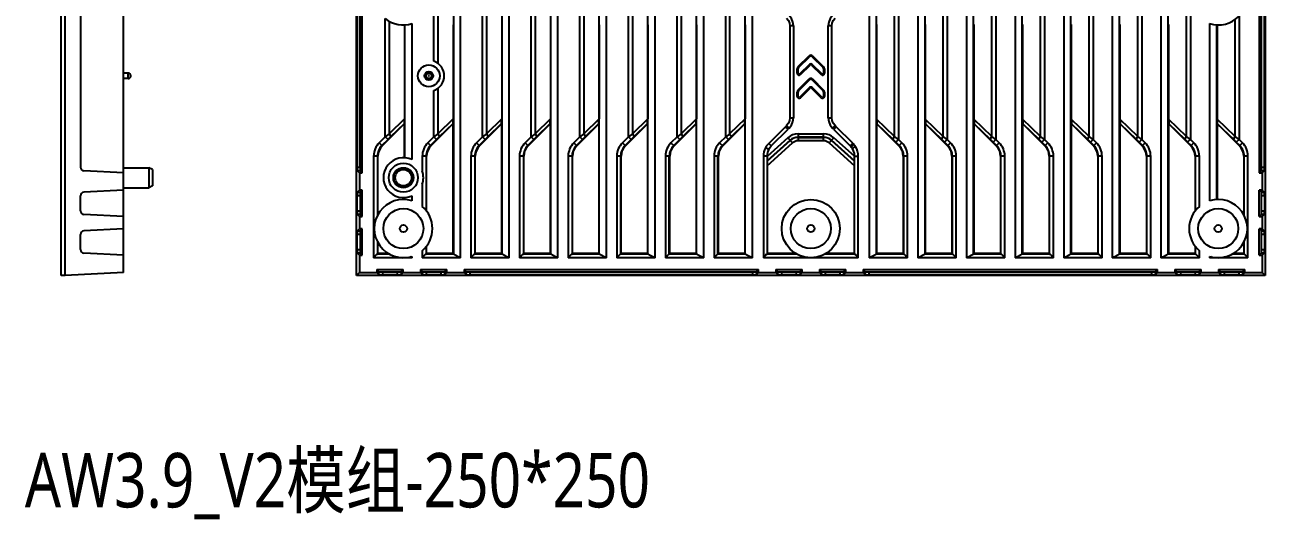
# Model space of a CAD drawing. Header units: millimetres. Extents: x -3132 to 28633, y 682 to 5849.
# Drawn here: x 4174.2 to 4515.2, y 1266.7 to 1402.6 of the extents above; entities that cross this region are included whole.
import ezdxf

# ---------------------------------------------------------------- set-up
doc = ezdxf.new("R2010")
doc.units = ezdxf.units.MM
doc.styles.add('宋体', font='', dxfattribs={"width": 0.8})
doc.styles.get('宋体').set_extended_font_data('Microsoft YaHei Light')

msp = doc.modelspace()

# ---------------------------------------------------------------- linework, layer by layer
at = {"linetype": 'Continuous'}
for p, q in [((4184.253, 1333.698), (4184.253, 1583.498)), ((4185.353, 1333.698), (4185.353, 1583.498)), ((4201.353, 1334.537), (4201.353, 1582.659)), ((4265.407, 1333.698), (4265.407, 1583.498)), ((4515.207, 1583.498), (4515.207, 1333.698)), ((4294.057, 1338.512), (4294.057, 1578.684)), ((4307.427, 1338.512), (4307.427, 1578.684)), ((4320.797, 1338.512), (4320.797, 1578.684)), ((4334.167, 1338.512), (4334.167, 1578.684)), ((4347.537, 1338.512), (4347.537, 1578.684)), ((4360.907, 1338.512), (4360.907, 1578.684)), ((4374.277, 1338.512), (4374.277, 1578.684)), ((4406.338, 1578.684), (4406.338, 1338.512)), ((4419.708, 1578.684), (4419.708, 1338.512)), ((4433.078, 1578.684), (4433.078, 1338.512)), ((4446.448, 1578.684), (4446.448, 1338.512)), ((4459.818, 1578.684), (4459.818, 1338.512)), ((4473.188, 1578.684), (4473.188, 1338.512)), ((4486.558, 1578.684), (4486.558, 1338.512)), ((4292.064, 1577.778), (4292.064, 1339.578)), ((4305.43, 1339.577), (4305.43, 1577.779)), ((4318.8, 1339.577), (4318.8, 1577.779)), ((4332.17, 1339.577), (4332.17, 1577.779)), ((4345.54, 1339.577), (4345.54, 1577.779)), ((4358.91, 1339.577), (4358.91, 1577.779)), ((4372.28, 1339.577), (4372.28, 1577.779)), ((4408.331, 1339.578), (4408.331, 1577.778)), ((4421.701, 1339.578), (4421.701, 1577.778)), ((4435.071, 1339.578), (4435.071, 1577.778)), ((4448.441, 1339.578), (4448.441, 1577.778)), ((4461.811, 1339.578), (4461.811, 1577.778)), ((4475.181, 1339.578), (4475.181, 1577.778)), ((4488.551, 1339.578), (4488.551, 1577.778)), ((4267.026, 1361.901), (4267.026, 1422.705)), ((4513.589, 1422.705), (4513.589, 1361.901)), ((4189.553, 1421.138), (4189.553, 1363.469)), ((4265.628, 1421.138), (4265.628, 1363.469)), ((4266.407, 1363.469), (4266.407, 1421.138)), ((4514.207, 1363.469), (4514.207, 1421.138)), ((4514.987, 1363.469), (4514.987, 1421.138)), ((4414.422, 1408.276), (4414.422, 1371.133)), ((4427.792, 1408.276), (4427.792, 1371.133)), ((4441.162, 1408.276), (4441.162, 1371.133)), ((4454.532, 1408.276), (4454.532, 1371.133)), ((4467.902, 1408.276), (4467.902, 1371.133)), ((4481.272, 1408.276), (4481.272, 1371.133)), ((4494.645, 1408.299), (4494.645, 1371.129)), ((4286.711, 1392.61), (4286.711, 1407.539)), ((4287.78, 1406.766), (4287.78, 1392.055)), ((4300.081, 1371.87), (4300.081, 1407.539)), ((4301.15, 1406.766), (4301.15, 1372.643)), ((4313.451, 1371.87), (4313.451, 1407.539)), ((4314.52, 1406.766), (4314.52, 1372.643)), ((4326.821, 1371.87), (4326.821, 1407.539)), ((4327.89, 1406.766), (4327.89, 1372.643)), ((4340.191, 1371.87), (4340.191, 1407.539)), ((4341.26, 1406.766), (4341.26, 1372.643)), ((4353.561, 1371.87), (4353.561, 1407.539)), ((4354.63, 1406.766), (4354.63, 1372.643)), ((4366.931, 1371.87), (4366.931, 1407.539)), ((4368, 1406.766), (4368, 1372.643)), ((4413.353, 1371.906), (4413.353, 1407.503)), ((4426.723, 1371.906), (4426.723, 1407.503)), ((4440.093, 1371.906), (4440.093, 1407.503)), ((4453.463, 1371.906), (4453.463, 1407.503)), ((4466.833, 1371.906), (4466.833, 1407.503)), ((4480.203, 1371.906), (4480.203, 1407.503)), ((4493.573, 1371.906), (4493.573, 1407.503)), ((4508.012, 1404.989), (4508.012, 1371.133)), ((4273.341, 1371.87), (4273.341, 1404.326)), ((4274.41, 1403.612), (4274.41, 1372.643)), ((4278.651, 1402.605), (4278.651, 1376.739)), ((4278.694, 1366.084), (4278.694, 1402.607)), ((4280.687, 1365.557), (4280.687, 1402.96)), ((4292.021, 1402.67), (4292.021, 1376.739)), ((4305.391, 1402.67), (4305.391, 1376.739)), ((4318.761, 1402.67), (4318.761, 1376.739)), ((4332.131, 1402.67), (4332.131, 1376.739)), ((4345.501, 1402.67), (4345.501, 1376.739)), ((4358.871, 1402.67), (4358.871, 1376.739)), ((4372.241, 1402.67), (4372.241, 1376.739)), ((4384.531, 1402.357), (4384.531, 1377.052)), ((4385.531, 1402.356), (4384.531, 1402.356)), ((4385.531, 1402.356), (4385.531, 1377.052)), ((4396.082, 1402.357), (4395.082, 1402.357)), ((4395.082, 1377.053), (4395.082, 1402.357)), ((4396.082, 1377.052), (4396.082, 1402.357)), ((4408.392, 1402.712), (4408.392, 1376.697)), ((4421.762, 1402.712), (4421.762, 1376.697)), ((4435.132, 1402.712), (4435.132, 1376.697)), ((4448.502, 1402.712), (4448.502, 1376.697)), ((4461.872, 1402.712), (4461.872, 1376.697)), ((4475.242, 1402.712), (4475.242, 1376.697)), ((4488.612, 1402.712), (4488.612, 1376.697)), ((4499.928, 1402.96), (4499.928, 1354.236)), ((4501.921, 1354.592), (4501.921, 1402.606)), ((4501.982, 1402.606), (4501.982, 1376.697)), ((4506.943, 1371.906), (4506.943, 1404.078)), ((4389.777, 1394.043), (4386.777, 1391.043)), ((4386.954, 1390.866), (4389.954, 1393.866)), ((4389.954, 1391.744), (4387.32, 1389.11)), ((4387.496, 1388.933), (4390.131, 1391.568)), ((4389.954, 1393.866), (4389.777, 1394.043)), ((4390.131, 1391.568), (4389.954, 1391.744)), ((4390.661, 1391.744), (4390.484, 1391.568)), ((4390.484, 1391.568), (4393.119, 1388.933)), ((4390.838, 1394.043), (4390.661, 1393.866)), ((4390.661, 1393.866), (4393.661, 1390.866)), ((4393.295, 1389.11), (4390.661, 1391.744)), ((4393.838, 1391.043), (4390.838, 1394.043)), ((4202.653, 1389.348), (4201.353, 1389.348)), ((4202.653, 1387.848), (4201.353, 1387.848)), ((4202.653, 1387.848), (4202.653, 1389.348)), ((4203.353, 1388.548), (4203.353, 1388.648)), ((4386.807, 1390.512), (4386.557, 1390.512)), ((4386.557, 1389.322), (4386.557, 1390.512)), ((4386.557, 1389.322), (4386.807, 1389.322)), ((4386.777, 1391.043), (4386.954, 1390.866)), ((4386.807, 1389.322), (4386.807, 1390.512)), ((4387.32, 1389.11), (4387.496, 1388.933)), ((4393.119, 1388.933), (4393.295, 1389.11)), ((4393.661, 1390.866), (4393.838, 1391.043)), ((4394.057, 1390.512), (4393.807, 1390.512)), ((4393.807, 1390.512), (4393.807, 1389.322)), ((4393.807, 1389.322), (4394.057, 1389.322)), ((4394.057, 1390.512), (4394.057, 1389.322)), ((4286.711, 1371.87), (4286.711, 1384.586)), ((4287.78, 1385.141), (4287.78, 1372.643)), ((4389.777, 1387.679), (4386.777, 1384.679)), ((4386.777, 1384.679), (4386.954, 1384.502)), ((4386.954, 1384.502), (4389.954, 1387.502)), ((4389.954, 1385.38), (4387.32, 1382.746)), ((4387.496, 1382.569), (4390.131, 1385.204)), ((4389.954, 1387.502), (4389.777, 1387.679)), ((4390.131, 1385.204), (4389.954, 1385.38)), ((4390.661, 1385.38), (4390.484, 1385.204)), ((4390.484, 1385.204), (4393.119, 1382.569)), ((4390.838, 1387.679), (4390.661, 1387.502)), ((4390.661, 1387.502), (4393.661, 1384.502)), ((4393.295, 1382.746), (4390.661, 1385.38)), ((4393.838, 1384.679), (4390.838, 1387.679)), ((4393.661, 1384.502), (4393.838, 1384.679)), ((4386.807, 1384.148), (4386.557, 1384.148)), ((4386.557, 1382.958), (4386.557, 1384.148)), ((4386.557, 1382.958), (4386.807, 1382.958)), ((4386.807, 1382.958), (4386.807, 1384.148)), ((4387.32, 1382.746), (4387.496, 1382.569)), ((4393.119, 1382.569), (4393.295, 1382.746)), ((4394.057, 1384.148), (4393.807, 1384.148)), ((4393.807, 1384.148), (4393.807, 1382.958)), ((4393.807, 1382.958), (4394.057, 1382.958)), ((4394.057, 1384.148), (4394.057, 1382.958)), ((4272.493, 1369.343), (4278.548, 1375.397)), ((4278.651, 1376.739), (4274.41, 1372.643)), ((4274.872, 1371.898), (4278.583, 1375.481)), ((4278.548, 1375.397), (4278.583, 1375.481)), ((4278.548, 1375.397), (4278.548, 1366.093)), ((4278.583, 1375.481), (4278.651, 1376.739)), ((4285.863, 1369.343), (4291.918, 1375.397)), ((4292.021, 1376.739), (4287.78, 1372.643)), ((4288.242, 1371.898), (4291.953, 1375.481)), ((4291.918, 1375.397), (4291.953, 1375.481)), ((4291.918, 1375.397), (4291.918, 1339.73)), ((4291.953, 1375.481), (4292.021, 1376.739)), ((4299.233, 1369.343), (4305.288, 1375.397)), ((4305.391, 1376.739), (4301.15, 1372.643)), ((4301.612, 1371.898), (4305.323, 1375.481)), ((4305.288, 1375.397), (4305.288, 1339.73)), ((4305.323, 1375.481), (4305.391, 1376.739)), ((4312.603, 1369.343), (4318.658, 1375.397)), ((4318.761, 1376.739), (4314.52, 1372.643)), ((4314.982, 1371.898), (4318.693, 1375.481)), ((4318.658, 1375.397), (4318.693, 1375.481)), ((4318.658, 1375.397), (4318.658, 1339.73)), ((4318.693, 1375.481), (4318.761, 1376.739)), ((4325.973, 1369.343), (4332.028, 1375.397)), ((4332.131, 1376.739), (4327.89, 1372.643)), ((4328.352, 1371.898), (4332.063, 1375.481)), ((4332.028, 1375.397), (4332.063, 1375.481)), ((4332.028, 1375.397), (4332.028, 1339.73)), ((4332.063, 1375.481), (4332.131, 1376.739)), ((4339.343, 1369.343), (4345.398, 1375.397)), ((4345.501, 1376.739), (4341.26, 1372.643)), ((4341.722, 1371.898), (4345.433, 1375.481)), ((4345.398, 1375.397), (4345.433, 1375.481)), ((4345.398, 1375.397), (4345.398, 1339.73)), ((4345.433, 1375.481), (4345.501, 1376.739)), ((4352.713, 1369.343), (4358.768, 1375.397)), ((4358.871, 1376.739), (4354.63, 1372.643)), ((4355.092, 1371.898), (4358.803, 1375.481)), ((4358.768, 1375.397), (4358.803, 1375.481)), ((4358.768, 1375.397), (4358.768, 1339.73)), ((4358.803, 1375.481), (4358.871, 1376.739)), ((4366.083, 1369.343), (4372.138, 1375.397)), ((4372.241, 1376.739), (4368, 1372.643)), ((4368.462, 1371.898), (4372.173, 1375.481)), ((4372.138, 1375.397), (4372.173, 1375.481)), ((4372.138, 1375.397), (4372.138, 1339.73)), ((4372.173, 1375.481), (4372.241, 1376.739)), ((4383.336, 1374.619), (4378.743, 1370.038)), ((4384.042, 1373.911), (4383.336, 1374.619)), ((4384.348, 1374.215), (4383.64, 1374.921)), ((4384.531, 1377.052), (4385.531, 1377.052)), ((4395.082, 1377.053), (4396.082, 1377.053)), ((4396.27, 1374.207), (4396.978, 1374.914)), ((4397.304, 1374.59), (4396.597, 1373.882)), ((4401.847, 1370.046), (4397.304, 1374.59)), ((4413.353, 1371.906), (4408.392, 1376.697)), ((4408.392, 1376.697), (4408.461, 1375.428)), ((4408.466, 1375.432), (4412.89, 1371.161)), ((4408.477, 1375.407), (4414.532, 1369.343)), ((4408.477, 1339.73), (4408.477, 1375.407)), ((4426.723, 1371.906), (4421.762, 1376.697)), ((4421.762, 1376.697), (4421.831, 1375.428)), ((4421.836, 1375.432), (4426.26, 1371.161)), ((4421.847, 1375.407), (4427.902, 1369.343)), ((4421.847, 1339.73), (4421.847, 1375.407)), ((4440.093, 1371.906), (4435.132, 1376.697)), ((4435.132, 1376.697), (4435.201, 1375.428)), ((4435.206, 1375.432), (4439.63, 1371.161)), ((4435.217, 1375.407), (4441.272, 1369.343)), ((4435.217, 1339.73), (4435.217, 1375.407)), ((4453.463, 1371.906), (4448.502, 1376.697)), ((4448.502, 1376.697), (4448.571, 1375.428)), ((4448.576, 1375.432), (4453, 1371.161)), ((4448.587, 1375.407), (4454.642, 1369.343)), ((4448.587, 1339.73), (4448.587, 1375.407)), ((4466.833, 1371.906), (4461.872, 1376.697)), ((4461.872, 1376.697), (4461.941, 1375.428)), ((4461.946, 1375.432), (4466.37, 1371.161)), ((4461.957, 1375.407), (4468.012, 1369.343)), ((4461.957, 1339.73), (4461.957, 1375.407)), ((4480.203, 1371.906), (4475.242, 1376.697)), ((4475.242, 1376.697), (4475.311, 1375.428)), ((4475.316, 1375.432), (4479.74, 1371.161)), ((4475.327, 1375.407), (4481.382, 1369.343)), ((4475.327, 1339.73), (4475.327, 1375.407)), ((4493.573, 1371.906), (4488.612, 1376.697)), ((4488.612, 1376.697), (4488.681, 1375.428)), ((4488.686, 1375.432), (4493.11, 1371.161)), ((4488.697, 1375.407), (4494.752, 1369.343)), ((4488.697, 1339.73), (4488.697, 1375.407)), ((4506.943, 1371.906), (4501.982, 1376.697)), ((4501.982, 1376.697), (4502.05, 1375.439)), ((4502.05, 1375.439), (4506.48, 1371.161)), ((4502.067, 1375.397), (4502.05, 1375.439)), ((4502.067, 1375.397), (4508.122, 1369.343)), ((4502.067, 1354.593), (4502.067, 1375.397)), ((4273.341, 1371.87), (4271.653, 1370.183)), ((4274.086, 1371.125), (4272.398, 1369.437)), ((4274.086, 1371.125), (4273.341, 1371.87)), ((4274.41, 1372.643), (4274.872, 1371.898)), ((4286.711, 1371.87), (4285.023, 1370.183)), ((4287.456, 1371.125), (4285.768, 1369.437)), ((4287.456, 1371.125), (4286.711, 1371.87)), ((4287.78, 1372.643), (4288.242, 1371.898)), ((4300.081, 1371.87), (4298.393, 1370.183)), ((4300.826, 1371.125), (4299.138, 1369.437)), ((4300.826, 1371.125), (4300.081, 1371.87)), ((4301.15, 1372.643), (4301.612, 1371.898)), ((4313.451, 1371.87), (4311.763, 1370.183)), ((4314.196, 1371.125), (4312.508, 1369.437)), ((4314.196, 1371.125), (4313.451, 1371.87)), ((4314.52, 1372.643), (4314.982, 1371.898)), ((4326.821, 1371.87), (4325.133, 1370.183)), ((4327.566, 1371.125), (4325.878, 1369.437)), ((4327.566, 1371.125), (4326.821, 1371.87)), ((4327.89, 1372.643), (4328.352, 1371.898)), ((4340.191, 1371.87), (4338.503, 1370.183)), ((4340.936, 1371.125), (4339.248, 1369.437)), ((4340.936, 1371.125), (4340.191, 1371.87)), ((4341.26, 1372.643), (4341.722, 1371.898)), ((4353.561, 1371.87), (4351.873, 1370.183)), ((4352.618, 1369.437), (4354.306, 1371.125)), ((4354.306, 1371.125), (4353.561, 1371.87)), ((4354.63, 1372.643), (4355.092, 1371.898)), ((4366.931, 1371.87), (4365.243, 1370.183)), ((4365.988, 1369.437), (4367.676, 1371.125)), ((4367.676, 1371.125), (4366.931, 1371.87)), ((4368, 1372.643), (4368.462, 1371.898)), ((4383.988, 1371.587), (4378.277, 1366.464)), ((4384.621, 1370.881), (4378.277, 1365.189)), ((4378.277, 1365.13), (4384.651, 1370.848)), ((4379.444, 1369.325), (4384.042, 1373.911)), ((4385.284, 1370.142), (4383.988, 1371.587)), ((4386.806, 1372.667), (4393.815, 1372.667)), ((4386.806, 1372.667), (4386.806, 1370.725)), ((4393.815, 1371.718), (4386.806, 1371.718)), ((4386.806, 1371.674), (4393.815, 1371.674)), ((4393.815, 1370.725), (4386.806, 1370.725)), ((4393.815, 1370.725), (4393.815, 1372.667)), ((4396.629, 1371.592), (4395.335, 1370.145)), ((4395.967, 1370.852), (4402.338, 1365.153)), ((4402.338, 1365.213), (4395.997, 1370.885)), ((4396.597, 1373.882), (4401.151, 1369.328)), ((4402.338, 1366.494), (4396.629, 1371.592)), ((4412.89, 1371.161), (4413.353, 1371.906)), ((4414.422, 1371.133), (4413.677, 1370.388)), ((4415.372, 1370.183), (4414.422, 1371.133)), ((4426.26, 1371.161), (4426.723, 1371.906)), ((4427.792, 1371.133), (4427.047, 1370.388)), ((4428.742, 1370.183), (4427.792, 1371.133)), ((4439.63, 1371.161), (4440.093, 1371.906)), ((4441.162, 1371.133), (4440.417, 1370.388)), ((4442.112, 1370.183), (4441.162, 1371.133)), ((4453, 1371.161), (4453.463, 1371.906)), ((4454.532, 1371.133), (4453.787, 1370.388)), ((4455.482, 1370.183), (4454.532, 1371.133)), ((4466.37, 1371.161), (4466.833, 1371.906)), ((4467.902, 1371.133), (4467.157, 1370.388)), ((4468.852, 1370.183), (4467.902, 1371.133)), ((4479.74, 1371.161), (4480.203, 1371.906)), ((4481.272, 1371.133), (4480.527, 1370.388)), ((4482.222, 1370.183), (4481.272, 1371.133)), ((4493.11, 1371.161), (4493.573, 1371.906)), ((4495.592, 1370.183), (4494.645, 1371.129)), ((4506.48, 1371.161), (4506.943, 1371.906)), ((4508.012, 1371.133), (4507.267, 1370.388)), ((4508.962, 1370.183), (4508.012, 1371.133)), ((4271.653, 1370.183), (4272.493, 1369.343)), ((4285.023, 1370.183), (4285.863, 1369.343)), ((4298.393, 1370.183), (4299.233, 1369.343)), ((4311.763, 1370.183), (4312.603, 1369.343)), ((4325.133, 1370.183), (4325.973, 1369.343)), ((4338.503, 1370.183), (4339.343, 1369.343)), ((4351.873, 1370.183), (4352.713, 1369.343)), ((4365.243, 1370.183), (4366.083, 1369.343)), ((4378.724, 1368.352), (4377.833, 1368.804)), ((4378.277, 1363.855), (4385.284, 1370.142)), ((4379.444, 1369.325), (4378.743, 1370.038)), ((4395.335, 1370.145), (4402.338, 1363.881)), ((4401.151, 1369.328), (4401.847, 1370.046)), ((4401.418, 1369.04), (4402.184, 1369.682)), ((4401.739, 1368.614), (4402.585, 1369.149)), ((4414.627, 1369.437), (4413.677, 1370.388)), ((4414.532, 1369.343), (4415.372, 1370.183)), ((4427.997, 1369.437), (4427.047, 1370.388)), ((4427.902, 1369.343), (4428.742, 1370.183)), ((4441.367, 1369.437), (4440.417, 1370.388)), ((4441.272, 1369.343), (4442.112, 1370.183)), ((4454.737, 1369.437), (4453.787, 1370.388)), ((4454.642, 1369.343), (4455.482, 1370.183)), ((4468.107, 1369.437), (4467.157, 1370.388)), ((4468.012, 1369.343), (4468.852, 1370.183)), ((4481.477, 1369.437), (4480.527, 1370.388)), ((4481.382, 1369.343), (4482.222, 1370.183)), ((4494.847, 1369.437), (4493.897, 1370.388)), ((4494.752, 1369.343), (4495.592, 1370.183)), ((4508.217, 1369.437), (4507.267, 1370.388)), ((4508.122, 1369.343), (4508.962, 1370.183)), ((4270.134, 1366.514), (4270.134, 1338.512)), ((4271.322, 1366.514), (4270.134, 1366.514)), ((4271.187, 1366.514), (4271.187, 1350.245)), ((4271.322, 1350.495), (4271.322, 1366.514)), ((4283.504, 1366.514), (4283.504, 1362.401)), ((4284.692, 1366.514), (4283.504, 1366.514)), ((4284.557, 1366.514), (4284.557, 1351.592)), ((4284.692, 1351.419), (4284.692, 1366.514)), ((4296.874, 1366.514), (4296.874, 1338.512)), ((4298.062, 1366.514), (4296.874, 1366.514)), ((4297.927, 1366.514), (4297.927, 1339.596)), ((4298.062, 1339.73), (4298.062, 1366.514)), ((4311.432, 1366.514), (4310.244, 1366.514)), ((4310.244, 1366.514), (4310.244, 1338.512)), ((4311.297, 1366.514), (4311.297, 1339.596)), ((4311.432, 1339.73), (4311.432, 1366.514)), ((4324.802, 1366.514), (4323.614, 1366.514)), ((4323.614, 1366.514), (4323.614, 1338.512)), ((4324.667, 1366.514), (4324.667, 1339.596)), ((4324.802, 1339.73), (4324.802, 1366.514)), ((4338.172, 1366.514), (4336.984, 1366.514)), ((4336.984, 1366.514), (4336.984, 1338.512)), ((4338.037, 1366.514), (4338.037, 1339.596)), ((4338.172, 1339.73), (4338.172, 1366.514)), ((4351.542, 1366.514), (4350.354, 1366.514)), ((4350.354, 1366.514), (4350.354, 1338.512)), ((4351.407, 1339.596), (4351.407, 1366.514)), ((4351.542, 1339.73), (4351.542, 1366.514)), ((4364.912, 1366.514), (4363.724, 1366.514)), ((4363.724, 1366.514), (4363.724, 1338.512)), ((4364.777, 1339.596), (4364.777, 1366.514)), ((4364.912, 1339.73), (4364.912, 1366.514)), ((4378.277, 1366.514), (4377.277, 1366.514)), ((4377.277, 1366.514), (4377.277, 1338.512)), ((4378.277, 1366.514), (4378.277, 1339.599)), ((4402.338, 1366.494), (4403.337, 1366.504)), ((4402.338, 1339.599), (4402.338, 1366.494)), ((4403.337, 1338.512), (4403.337, 1366.5)), ((4416.891, 1366.514), (4415.703, 1366.514)), ((4415.703, 1366.514), (4415.703, 1339.73)), ((4415.838, 1339.596), (4415.838, 1366.514)), ((4416.891, 1338.512), (4416.891, 1366.514)), ((4430.261, 1366.514), (4429.073, 1366.514)), ((4429.073, 1366.514), (4429.073, 1339.73)), ((4429.208, 1339.596), (4429.208, 1366.514)), ((4430.261, 1338.512), (4430.261, 1366.514)), ((4443.631, 1366.514), (4442.443, 1366.514)), ((4442.443, 1366.514), (4442.443, 1339.73)), ((4442.578, 1339.596), (4442.578, 1366.514)), ((4443.631, 1338.512), (4443.631, 1366.514)), ((4457.001, 1366.514), (4455.813, 1366.514)), ((4455.813, 1366.514), (4455.813, 1339.73)), ((4455.948, 1339.596), (4455.948, 1366.514)), ((4457.001, 1338.512), (4457.001, 1366.514)), ((4470.371, 1366.514), (4469.183, 1366.514)), ((4469.183, 1366.514), (4469.183, 1339.73)), ((4469.318, 1339.596), (4469.318, 1366.514)), ((4470.371, 1338.512), (4470.371, 1366.514)), ((4483.741, 1366.514), (4482.553, 1366.514)), ((4482.553, 1366.514), (4482.553, 1339.73)), ((4482.688, 1339.596), (4482.688, 1366.514)), ((4483.741, 1338.512), (4483.741, 1366.514)), ((4497.111, 1366.514), (4495.923, 1366.514)), ((4495.923, 1366.514), (4495.923, 1351.419)), ((4496.058, 1351.592), (4496.058, 1366.514)), ((4497.111, 1352.681), (4497.111, 1366.514)), ((4510.481, 1366.514), (4509.293, 1366.514)), ((4509.293, 1366.514), (4509.293, 1350.496)), ((4509.428, 1350.245), (4509.428, 1366.514)), ((4510.481, 1338.512), (4510.481, 1366.514)), ((4201.353, 1361.901), (4190.5, 1362.47)), ((4201.353, 1363.348), (4208.353, 1363.348)), ((4209.353, 1362.848), (4208.353, 1363.348)), ((4208.353, 1363.348), (4208.353, 1357.848)), ((4209.353, 1362.848), (4209.353, 1358.348)), ((4265.628, 1363.469), (4266.407, 1363.469)), ((4266.246, 1361.901), (4265.677, 1362.47)), ((4266.457, 1362.47), (4265.677, 1362.47)), ((4266.246, 1361.901), (4266.246, 1357.138)), ((4266.246, 1361.901), (4267.026, 1361.901)), ((4267.026, 1361.901), (4266.457, 1362.47)), ((4513.589, 1361.901), (4514.158, 1362.47)), ((4513.589, 1361.901), (4514.369, 1361.901)), ((4514.938, 1362.47), (4514.158, 1362.47)), ((4514.207, 1363.469), (4514.987, 1363.469)), ((4514.369, 1361.901), (4514.938, 1362.47)), ((4514.369, 1361.901), (4514.369, 1357.138)), ((4201.353, 1357.138), (4190.5, 1356.569)), ((4201.353, 1357.848), (4208.353, 1357.848)), ((4209.353, 1358.348), (4208.353, 1357.848)), ((4266.246, 1357.138), (4265.677, 1356.569)), ((4267.026, 1357.138), (4266.246, 1357.138)), ((4267.026, 1357.138), (4266.457, 1356.569)), ((4267.026, 1349.901), (4267.026, 1357.138)), ((4283.504, 1358.795), (4283.504, 1352.681)), ((4514.369, 1357.138), (4513.589, 1357.138)), ((4513.589, 1357.138), (4514.158, 1356.569)), ((4513.589, 1349.901), (4513.589, 1357.138)), ((4514.369, 1357.138), (4514.938, 1356.569)), ((4189.553, 1351.469), (4189.553, 1355.571)), ((4265.628, 1351.469), (4265.628, 1355.571)), ((4266.407, 1355.571), (4265.628, 1355.571)), ((4265.677, 1356.569), (4266.457, 1356.569)), ((4266.407, 1355.571), (4266.407, 1351.469)), ((4278.548, 1355.103), (4278.548, 1354.594)), ((4278.694, 1354.589), (4278.694, 1355.112)), ((4280.687, 1354.236), (4280.687, 1355.639)), ((4514.158, 1356.569), (4514.938, 1356.569)), ((4514.987, 1355.571), (4514.207, 1355.571)), ((4514.207, 1351.469), (4514.207, 1355.571)), ((4514.987, 1355.571), (4514.987, 1351.469)), ((4201.353, 1349.901), (4190.5, 1350.47)), ((4265.628, 1351.469), (4266.407, 1351.469)), ((4266.246, 1349.901), (4265.677, 1350.47)), ((4266.457, 1350.47), (4265.677, 1350.47)), ((4267.026, 1349.901), (4266.457, 1350.47)), ((4513.589, 1349.901), (4514.158, 1350.47)), ((4514.938, 1350.47), (4514.158, 1350.47)), ((4514.207, 1351.469), (4514.987, 1351.469)), ((4514.369, 1349.901), (4514.938, 1350.47)), ((4266.246, 1349.901), (4266.246, 1346.537)), ((4266.246, 1349.901), (4267.026, 1349.901)), ((4513.589, 1349.901), (4514.369, 1349.901)), ((4514.369, 1349.901), (4514.369, 1346.537)), ((4189.553, 1340.867), (4189.553, 1344.969)), ((4201.353, 1346.537), (4190.5, 1345.968)), ((4265.628, 1340.867), (4265.628, 1344.969)), ((4266.407, 1344.969), (4265.628, 1344.969)), ((4266.246, 1346.537), (4265.677, 1345.968)), ((4265.677, 1345.968), (4266.457, 1345.968)), ((4267.026, 1346.537), (4266.246, 1346.537)), ((4266.407, 1344.969), (4266.407, 1340.867)), ((4267.026, 1346.537), (4266.457, 1345.968)), ((4267.026, 1339.3), (4267.026, 1346.537)), ((4514.369, 1346.537), (4513.589, 1346.537)), ((4513.589, 1346.537), (4514.158, 1345.968)), ((4513.589, 1339.3), (4513.589, 1346.537)), ((4514.158, 1345.968), (4514.938, 1345.968)), ((4514.987, 1344.969), (4514.207, 1344.969)), ((4514.207, 1340.867), (4514.207, 1344.969)), ((4514.369, 1346.537), (4514.938, 1345.968)), ((4514.987, 1344.969), (4514.987, 1340.867)), ((4265.628, 1340.867), (4266.407, 1340.867)), ((4271.187, 1342.951), (4271.187, 1339.596)), ((4271.322, 1339.73), (4271.322, 1342.7)), ((4283.504, 1340.515), (4283.504, 1338.512)), ((4284.557, 1341.604), (4284.557, 1339.596)), ((4284.692, 1339.73), (4284.692, 1341.777)), ((4495.923, 1341.777), (4495.923, 1339.73)), ((4496.058, 1339.596), (4496.058, 1341.604)), ((4497.111, 1338.512), (4497.111, 1340.515)), ((4509.293, 1342.7), (4509.293, 1339.73)), ((4509.428, 1339.596), (4509.428, 1342.951)), ((4514.207, 1340.867), (4514.987, 1340.867)), ((4201.353, 1339.3), (4190.5, 1339.868)), ((4266.246, 1339.3), (4265.677, 1339.868)), ((4266.457, 1339.868), (4265.677, 1339.868)), ((4266.246, 1339.3), (4266.246, 1334.537)), ((4266.246, 1339.3), (4267.026, 1339.3)), ((4267.026, 1339.3), (4266.457, 1339.868)), ((4271.058, 1339.586), (4270.134, 1338.512)), ((4280.687, 1338.512), (4270.134, 1338.512)), ((4271.058, 1339.586), (4271.187, 1339.596)), ((4274.457, 1339.586), (4271.058, 1339.586)), ((4271.187, 1339.596), (4271.322, 1339.73)), ((4274.204, 1339.73), (4271.322, 1339.73)), ((4280.687, 1338.512), (4280.125, 1338.807)), ((4280.687, 1338.512), (4280.687, 1338.96)), ((4284.428, 1339.586), (4283.504, 1338.512)), ((4294.057, 1338.512), (4283.504, 1338.512)), ((4284.428, 1339.586), (4284.557, 1339.596)), ((4292.06, 1339.584), (4284.428, 1339.586)), ((4284.557, 1339.596), (4284.692, 1339.73)), ((4291.918, 1339.73), (4284.692, 1339.73)), ((4297.798, 1339.586), (4296.874, 1338.512)), ((4307.427, 1338.512), (4296.874, 1338.512)), ((4297.798, 1339.586), (4297.927, 1339.596)), ((4305.43, 1339.584), (4297.798, 1339.586)), ((4297.927, 1339.596), (4298.062, 1339.73)), ((4305.288, 1339.73), (4298.062, 1339.73)), ((4311.168, 1339.586), (4310.244, 1338.512)), ((4320.797, 1338.512), (4310.244, 1338.512)), ((4311.168, 1339.586), (4311.297, 1339.596)), ((4318.8, 1339.584), (4311.168, 1339.586)), ((4311.297, 1339.596), (4311.432, 1339.73)), ((4318.658, 1339.73), (4311.432, 1339.73)), ((4324.538, 1339.586), (4323.614, 1338.512)), ((4334.167, 1338.512), (4323.614, 1338.512)), ((4324.538, 1339.586), (4324.667, 1339.596)), ((4332.17, 1339.584), (4324.538, 1339.586)), ((4324.667, 1339.596), (4324.802, 1339.73)), ((4332.028, 1339.73), (4324.802, 1339.73)), ((4337.908, 1339.586), (4336.984, 1338.512)), ((4347.537, 1338.512), (4336.984, 1338.512)), ((4337.908, 1339.586), (4338.037, 1339.596)), ((4345.54, 1339.584), (4337.908, 1339.586)), ((4338.037, 1339.596), (4338.172, 1339.73)), ((4345.398, 1339.73), (4338.172, 1339.73)), ((4351.278, 1339.586), (4350.354, 1338.512)), ((4360.907, 1338.512), (4350.354, 1338.512)), ((4351.278, 1339.586), (4351.407, 1339.596)), ((4358.91, 1339.584), (4351.278, 1339.586)), ((4351.407, 1339.596), (4351.542, 1339.73)), ((4358.768, 1339.73), (4351.542, 1339.73)), ((4364.648, 1339.586), (4363.724, 1338.512)), ((4374.277, 1338.512), (4363.724, 1338.512)), ((4364.648, 1339.586), (4364.777, 1339.596)), ((4372.28, 1339.584), (4364.648, 1339.586)), ((4364.777, 1339.596), (4364.912, 1339.73)), ((4372.138, 1339.73), (4364.912, 1339.73)), ((4378.124, 1339.586), (4377.277, 1338.512)), ((4403.337, 1338.512), (4377.277, 1338.512)), ((4378.124, 1339.586), (4378.277, 1339.599)), ((4386.457, 1339.586), (4378.124, 1339.586)), ((4386.204, 1339.73), (4378.277, 1339.73)), ((4402.491, 1339.586), (4394.158, 1339.586)), ((4402.338, 1339.73), (4394.411, 1339.73)), ((4402.338, 1339.599), (4402.491, 1339.586)), ((4403.337, 1338.512), (4402.491, 1339.586)), ((4416.891, 1338.512), (4406.338, 1338.512)), ((4408.335, 1339.584), (4408.38, 1339.633)), ((4410.859, 1339.585), (4408.335, 1339.584)), ((4408.38, 1339.633), (4408.477, 1339.73)), ((4415.703, 1339.73), (4408.477, 1339.73)), ((4415.967, 1339.586), (4410.859, 1339.585)), ((4415.838, 1339.596), (4415.703, 1339.73)), ((4415.838, 1339.596), (4415.967, 1339.586)), ((4416.891, 1338.512), (4415.967, 1339.586)), ((4430.261, 1338.512), (4419.708, 1338.512)), ((4421.705, 1339.584), (4421.75, 1339.633)), ((4424.229, 1339.585), (4421.705, 1339.584)), ((4421.75, 1339.633), (4421.847, 1339.73)), ((4429.073, 1339.73), (4421.847, 1339.73)), ((4429.337, 1339.586), (4424.229, 1339.585)), ((4429.208, 1339.596), (4429.073, 1339.73)), ((4429.208, 1339.596), (4429.337, 1339.586)), ((4430.261, 1338.512), (4429.337, 1339.586)), ((4443.631, 1338.512), (4433.078, 1338.512)), ((4435.075, 1339.584), (4435.12, 1339.633)), ((4437.599, 1339.585), (4435.075, 1339.584)), ((4435.12, 1339.633), (4435.217, 1339.73)), ((4442.443, 1339.73), (4435.217, 1339.73)), ((4442.707, 1339.586), (4437.599, 1339.585)), ((4442.578, 1339.596), (4442.443, 1339.73)), ((4442.578, 1339.596), (4442.707, 1339.586)), ((4443.631, 1338.512), (4442.707, 1339.586)), ((4457.001, 1338.512), (4446.448, 1338.512)), ((4448.445, 1339.584), (4448.49, 1339.633)), ((4450.969, 1339.585), (4448.445, 1339.584)), ((4448.49, 1339.633), (4448.587, 1339.73)), ((4455.813, 1339.73), (4448.587, 1339.73)), ((4456.077, 1339.586), (4450.969, 1339.585)), ((4455.948, 1339.596), (4455.813, 1339.73)), ((4455.948, 1339.596), (4456.077, 1339.586)), ((4457.001, 1338.512), (4456.077, 1339.586)), ((4470.371, 1338.512), (4459.818, 1338.512)), ((4461.815, 1339.584), (4461.86, 1339.633)), ((4464.339, 1339.585), (4461.815, 1339.584)), ((4461.86, 1339.633), (4461.957, 1339.73)), ((4469.183, 1339.73), (4461.957, 1339.73)), ((4469.447, 1339.586), (4464.339, 1339.585)), ((4469.318, 1339.596), (4469.183, 1339.73)), ((4469.318, 1339.596), (4469.447, 1339.586)), ((4470.371, 1338.512), (4469.447, 1339.586)), ((4483.741, 1338.512), (4473.188, 1338.512)), ((4475.185, 1339.584), (4475.23, 1339.633)), ((4477.709, 1339.585), (4475.185, 1339.584)), ((4475.23, 1339.633), (4475.327, 1339.73)), ((4482.553, 1339.73), (4475.327, 1339.73)), ((4482.817, 1339.586), (4477.709, 1339.585)), ((4482.688, 1339.596), (4482.553, 1339.73)), ((4482.688, 1339.596), (4482.817, 1339.586)), ((4483.741, 1338.512), (4482.817, 1339.586)), ((4497.111, 1338.512), (4486.558, 1338.512)), ((4488.555, 1339.584), (4488.6, 1339.633)), ((4491.079, 1339.585), (4488.555, 1339.584)), ((4488.6, 1339.633), (4488.697, 1339.73)), ((4495.923, 1339.73), (4488.697, 1339.73)), ((4496.187, 1339.586), (4491.079, 1339.585)), ((4496.058, 1339.596), (4495.923, 1339.73)), ((4496.058, 1339.596), (4496.187, 1339.586)), ((4497.111, 1338.512), (4496.187, 1339.586)), ((4499.928, 1338.96), (4499.928, 1338.512)), ((4500.49, 1338.807), (4499.928, 1338.512)), ((4510.481, 1338.512), (4499.928, 1338.512)), ((4509.557, 1339.586), (4506.158, 1339.586)), ((4509.293, 1339.73), (4506.411, 1339.73)), ((4509.428, 1339.596), (4509.293, 1339.73)), ((4509.428, 1339.596), (4509.557, 1339.586)), ((4510.481, 1338.512), (4509.557, 1339.586)), ((4513.589, 1339.3), (4514.158, 1339.868)), ((4513.589, 1339.3), (4514.369, 1339.3)), ((4514.938, 1339.868), (4514.158, 1339.868)), ((4514.369, 1339.3), (4514.938, 1339.868)), ((4514.369, 1339.3), (4514.369, 1334.537)), ((4185.353, 1333.698), (4184.253, 1333.698)), ((4201.353, 1334.537), (4185.353, 1333.698)), ((4266.246, 1334.537), (4265.407, 1333.698)), ((4515.207, 1333.698), (4265.407, 1333.698)), ((4266.246, 1334.537), (4271.009, 1334.537)), ((4271.009, 1335.316), (4271.578, 1334.748)), ((4271.009, 1335.316), (4271.009, 1334.537)), ((4271.009, 1335.316), (4278.246, 1335.316)), ((4271.009, 1334.537), (4271.578, 1333.968)), ((4271.578, 1333.968), (4271.578, 1334.748)), ((4272.577, 1334.698), (4272.577, 1333.918)), ((4272.577, 1334.698), (4276.679, 1334.698)), ((4276.679, 1333.918), (4272.577, 1333.918)), ((4276.679, 1333.918), (4276.679, 1334.698)), ((4278.246, 1335.316), (4277.677, 1334.748)), ((4277.677, 1334.748), (4277.677, 1333.968)), ((4278.246, 1334.537), (4277.677, 1333.968)), ((4278.246, 1334.537), (4278.246, 1335.316)), ((4278.246, 1334.537), (4283.009, 1334.537)), ((4283.009, 1335.316), (4283.578, 1334.748)), ((4283.009, 1335.316), (4290.246, 1335.316)), ((4283.009, 1335.316), (4283.009, 1334.537)), ((4283.009, 1334.537), (4283.578, 1333.968)), ((4283.578, 1333.968), (4283.578, 1334.748)), ((4284.577, 1334.698), (4288.679, 1334.698)), ((4284.577, 1334.698), (4284.577, 1333.918)), ((4288.679, 1333.918), (4284.577, 1333.918)), ((4288.679, 1333.918), (4288.679, 1334.698)), ((4290.246, 1335.316), (4289.677, 1334.748)), ((4289.677, 1334.748), (4289.677, 1333.968)), ((4290.246, 1334.537), (4289.677, 1333.968)), ((4290.246, 1334.537), (4290.246, 1335.316)), ((4290.246, 1334.537), (4295.009, 1334.537)), ((4295.009, 1335.316), (4295.578, 1334.748)), ((4295.009, 1335.316), (4375.926, 1335.316)), ((4295.009, 1335.316), (4295.009, 1334.537)), ((4295.009, 1334.537), (4295.578, 1333.968)), ((4295.578, 1333.968), (4295.578, 1334.748)), ((4296.577, 1334.698), (4374.359, 1334.698)), ((4296.577, 1334.698), (4296.577, 1333.918)), ((4374.359, 1333.918), (4296.577, 1333.918)), ((4374.359, 1333.918), (4374.359, 1334.698)), ((4375.926, 1335.316), (4375.357, 1334.748)), ((4375.357, 1334.748), (4375.357, 1333.968)), ((4375.926, 1334.537), (4375.357, 1333.968)), ((4375.926, 1334.537), (4375.926, 1335.316)), ((4375.926, 1334.537), (4380.689, 1334.537)), ((4380.689, 1335.316), (4387.926, 1335.316)), ((4380.689, 1335.316), (4381.258, 1334.748)), ((4380.689, 1335.316), (4380.689, 1334.537)), ((4380.689, 1334.537), (4381.258, 1333.968)), ((4381.258, 1333.968), (4381.258, 1334.748)), ((4382.256, 1334.698), (4386.359, 1334.698)), ((4382.256, 1334.698), (4382.256, 1333.918)), ((4386.359, 1333.918), (4382.256, 1333.918)), ((4386.359, 1333.918), (4386.359, 1334.698)), ((4387.926, 1335.316), (4387.357, 1334.748)), ((4387.357, 1334.748), (4387.357, 1333.968)), ((4387.926, 1334.537), (4387.357, 1333.968)), ((4387.926, 1334.537), (4387.926, 1335.316)), ((4387.926, 1334.537), (4392.689, 1334.537)), ((4392.689, 1335.316), (4399.926, 1335.316)), ((4392.689, 1335.316), (4393.258, 1334.748)), ((4392.689, 1335.316), (4392.689, 1334.537)), ((4392.689, 1334.537), (4393.258, 1333.968)), ((4393.258, 1333.968), (4393.258, 1334.748)), ((4394.256, 1334.698), (4398.359, 1334.698)), ((4394.256, 1334.698), (4394.256, 1333.918)), ((4398.359, 1333.918), (4394.256, 1333.918)), ((4398.359, 1333.918), (4398.359, 1334.698)), ((4399.926, 1335.316), (4399.357, 1334.748)), ((4399.357, 1334.748), (4399.357, 1333.968)), ((4399.926, 1334.537), (4399.357, 1333.968)), ((4399.926, 1334.537), (4399.926, 1335.316)), ((4399.926, 1334.537), (4404.689, 1334.537)), ((4404.689, 1335.316), (4485.606, 1335.316)), ((4404.689, 1335.316), (4405.258, 1334.748)), ((4404.689, 1335.316), (4404.689, 1334.537)), ((4404.689, 1334.537), (4405.258, 1333.968)), ((4405.258, 1333.968), (4405.258, 1334.748)), ((4406.256, 1334.698), (4484.038, 1334.698)), ((4406.256, 1334.698), (4406.256, 1333.918)), ((4484.038, 1333.918), (4406.256, 1333.918)), ((4484.038, 1333.918), (4484.038, 1334.698)), ((4485.606, 1335.316), (4485.037, 1334.748)), ((4485.037, 1334.748), (4485.037, 1333.968)), ((4485.606, 1334.537), (4485.037, 1333.968)), ((4485.606, 1334.537), (4485.606, 1335.316)), ((4485.606, 1334.537), (4490.369, 1334.537)), ((4490.369, 1335.316), (4497.606, 1335.316)), ((4490.369, 1335.316), (4490.938, 1334.748)), ((4490.369, 1335.316), (4490.369, 1334.537)), ((4490.369, 1334.537), (4490.938, 1333.968)), ((4490.938, 1333.968), (4490.938, 1334.748)), ((4491.936, 1334.698), (4496.038, 1334.698)), ((4491.936, 1334.698), (4491.936, 1333.918)), ((4496.038, 1333.918), (4491.936, 1333.918)), ((4496.038, 1333.918), (4496.038, 1334.698)), ((4497.606, 1335.316), (4497.037, 1334.748)), ((4497.037, 1334.748), (4497.037, 1333.968)), ((4497.606, 1334.537), (4497.037, 1333.968)), ((4497.606, 1334.537), (4497.606, 1335.316)), ((4497.606, 1334.537), (4502.369, 1334.537)), ((4502.369, 1335.316), (4509.606, 1335.316)), ((4502.369, 1335.316), (4502.938, 1334.748)), ((4502.369, 1335.316), (4502.369, 1334.537)), ((4502.369, 1334.537), (4502.938, 1333.968)), ((4502.938, 1333.968), (4502.938, 1334.748)), ((4503.936, 1334.698), (4508.038, 1334.698)), ((4503.936, 1334.698), (4503.936, 1333.918)), ((4508.038, 1333.918), (4503.936, 1333.918)), ((4508.038, 1333.918), (4508.038, 1334.698)), ((4509.606, 1335.316), (4509.037, 1334.748)), ((4509.037, 1334.748), (4509.037, 1333.968)), ((4509.606, 1334.537), (4509.037, 1333.968)), ((4509.606, 1334.537), (4509.606, 1335.316)), ((4509.606, 1334.537), (4514.369, 1334.537)), ((4515.207, 1333.698), (4514.369, 1334.537))]:
    msp.add_line(p, q, dxfattribs=at)
for points in [[(4385.531, 1402.356), (4385.396, 1403.378), (4384.996, 1404.344), (4384.343, 1405.2)], [(4396.265, 1405.197), (4395.614, 1404.341), (4395.217, 1403.377), (4395.082, 1402.357)], [(4383.635, 1404.493), (4384.13, 1403.844), (4384.43, 1403.119), (4384.531, 1402.357)], [(4396.082, 1402.357), (4396.183, 1403.119), (4396.481, 1403.843), (4396.973, 1404.491)], [(4384.531, 1377.052), (4384.43, 1376.291), (4384.132, 1375.568), (4383.64, 1374.921)], [(4384.348, 1374.215), (4384.999, 1375.069), (4385.396, 1376.033), (4385.531, 1377.052)], [(4395.082, 1377.053), (4395.217, 1376.031), (4395.616, 1375.064), (4396.27, 1374.207)], [(4396.978, 1374.914), (4396.483, 1375.563), (4396.183, 1376.289), (4396.082, 1377.052)], [(4408.472, 1375.403), (4408.469, 1375.413), (4408.468, 1375.422), (4408.466, 1375.432)], [(4421.842, 1375.403), (4421.839, 1375.413), (4421.838, 1375.422), (4421.836, 1375.432)], [(4435.212, 1375.403), (4435.209, 1375.413), (4435.208, 1375.422), (4435.206, 1375.432)], [(4448.582, 1375.403), (4448.579, 1375.413), (4448.578, 1375.422), (4448.576, 1375.432)], [(4461.952, 1375.403), (4461.949, 1375.413), (4461.948, 1375.422), (4461.946, 1375.432)], [(4475.322, 1375.403), (4475.319, 1375.413), (4475.318, 1375.422), (4475.316, 1375.432)], [(4488.692, 1375.403), (4488.689, 1375.413), (4488.688, 1375.422), (4488.686, 1375.432)], [(4274.41, 1372.643), (4274.06, 1372.393), (4273.703, 1372.135), (4273.341, 1371.87)], [(4274.086, 1371.125), (4274.356, 1371.394), (4274.618, 1371.652), (4274.872, 1371.898)], [(4287.78, 1372.643), (4287.43, 1372.393), (4287.073, 1372.135), (4286.711, 1371.87)], [(4287.456, 1371.125), (4287.726, 1371.394), (4287.988, 1371.652), (4288.242, 1371.898)], [(4301.15, 1372.643), (4300.8, 1372.393), (4300.443, 1372.135), (4300.081, 1371.87)], [(4300.826, 1371.125), (4301.096, 1371.394), (4301.358, 1371.652), (4301.612, 1371.898)], [(4314.52, 1372.643), (4314.17, 1372.393), (4313.813, 1372.135), (4313.451, 1371.87)], [(4314.196, 1371.125), (4314.466, 1371.394), (4314.728, 1371.652), (4314.982, 1371.898)], [(4327.89, 1372.643), (4327.54, 1372.393), (4327.183, 1372.135), (4326.821, 1371.87)], [(4327.566, 1371.125), (4327.836, 1371.394), (4328.098, 1371.652), (4328.352, 1371.898)], [(4341.26, 1372.643), (4340.91, 1372.393), (4340.553, 1372.135), (4340.191, 1371.87)], [(4340.936, 1371.125), (4341.206, 1371.394), (4341.468, 1371.652), (4341.722, 1371.898)], [(4354.63, 1372.643), (4354.28, 1372.393), (4353.923, 1372.135), (4353.561, 1371.87)], [(4354.306, 1371.125), (4354.576, 1371.394), (4354.838, 1371.652), (4355.092, 1371.898)], [(4368, 1372.643), (4367.65, 1372.393), (4367.293, 1372.135), (4366.931, 1371.87)], [(4367.676, 1371.125), (4367.946, 1371.394), (4368.208, 1371.652), (4368.462, 1371.898)], [(4412.89, 1371.161), (4413.144, 1370.914), (4413.407, 1370.656), (4413.677, 1370.388)], [(4414.422, 1371.133), (4414.059, 1371.398), (4413.703, 1371.656), (4413.353, 1371.906)], [(4426.26, 1371.161), (4426.514, 1370.914), (4426.777, 1370.656), (4427.047, 1370.388)], [(4427.792, 1371.133), (4427.429, 1371.398), (4427.073, 1371.656), (4426.723, 1371.906)], [(4439.63, 1371.161), (4439.884, 1370.914), (4440.147, 1370.656), (4440.417, 1370.388)], [(4441.162, 1371.133), (4440.799, 1371.398), (4440.443, 1371.656), (4440.093, 1371.906)], [(4453, 1371.161), (4453.254, 1370.914), (4453.517, 1370.656), (4453.787, 1370.388)], [(4454.532, 1371.133), (4454.169, 1371.398), (4453.813, 1371.656), (4453.463, 1371.906)], [(4466.37, 1371.161), (4466.624, 1370.914), (4466.887, 1370.656), (4467.157, 1370.388)], [(4467.902, 1371.133), (4467.539, 1371.398), (4467.183, 1371.656), (4466.833, 1371.906)], [(4479.74, 1371.161), (4479.994, 1370.914), (4480.257, 1370.656), (4480.527, 1370.388)], [(4481.272, 1371.133), (4480.909, 1371.398), (4480.553, 1371.656), (4480.203, 1371.906)], [(4493.11, 1371.161), (4493.364, 1370.914), (4493.627, 1370.656), (4493.897, 1370.388)], [(4494.645, 1371.128), (4494.281, 1371.396), (4493.924, 1371.654), (4493.573, 1371.906)], [(4494.644, 1371.131), (4494.394, 1370.883), (4494.146, 1370.635), (4493.897, 1370.388)], [(4506.48, 1371.161), (4506.734, 1370.914), (4506.997, 1370.656), (4507.267, 1370.388)], [(4508.012, 1371.133), (4507.649, 1371.398), (4507.293, 1371.656), (4506.943, 1371.906)], [(4378.743, 1370.038), (4378.378, 1369.64), (4378.074, 1369.224), (4377.832, 1368.803)], [(4378.724, 1368.352), (4378.915, 1368.684), (4379.155, 1369.011), (4379.444, 1369.325)], [(4401.151, 1369.328), (4401.241, 1369.237), (4401.33, 1369.141), (4401.418, 1369.04)], [(4401.739, 1368.614), (4401.64, 1368.758), (4401.536, 1368.896), (4401.418, 1369.04)], [(4402.338, 1366.494), (4402.271, 1367.236), (4402.071, 1367.948), (4401.739, 1368.614)], [(4402.184, 1369.682), (4402.073, 1369.81), (4401.961, 1369.931), (4401.847, 1370.046)], [(4402.585, 1369.149), (4402.462, 1369.328), (4402.329, 1369.504), (4402.184, 1369.682)], [(4292.064, 1339.578), (4292.015, 1339.632), (4291.918, 1339.73)], [(4294.057, 1338.512), (4293.377, 1338.87), (4292.712, 1339.224), (4292.06, 1339.577)], [(4305.434, 1339.578), (4305.385, 1339.632), (4305.288, 1339.73)], [(4307.427, 1338.512), (4306.747, 1338.87), (4306.082, 1339.224), (4305.43, 1339.577)], [(4318.804, 1339.578), (4318.755, 1339.632), (4318.658, 1339.73)], [(4320.797, 1338.512), (4320.117, 1338.87), (4319.452, 1339.224), (4318.8, 1339.577)], [(4332.174, 1339.578), (4332.125, 1339.632), (4332.028, 1339.73)], [(4334.167, 1338.512), (4333.487, 1338.87), (4332.822, 1339.224), (4332.17, 1339.577)], [(4345.544, 1339.578), (4345.495, 1339.632), (4345.398, 1339.73)], [(4347.537, 1338.512), (4346.857, 1338.87), (4346.192, 1339.224), (4345.54, 1339.577)], [(4358.914, 1339.578), (4358.865, 1339.632), (4358.768, 1339.73)], [(4360.907, 1338.512), (4360.227, 1338.87), (4359.562, 1339.224), (4358.91, 1339.577)], [(4372.284, 1339.578), (4372.235, 1339.632), (4372.138, 1339.73)], [(4374.277, 1338.512), (4373.597, 1338.87), (4372.932, 1339.224), (4372.28, 1339.577)], [(4408.335, 1339.577), (4407.683, 1339.224), (4407.018, 1338.87), (4406.338, 1338.512)], [(4421.705, 1339.577), (4421.053, 1339.224), (4420.388, 1338.87), (4419.708, 1338.512)], [(4435.075, 1339.577), (4434.423, 1339.224), (4433.758, 1338.87), (4433.078, 1338.512)], [(4448.445, 1339.577), (4447.793, 1339.224), (4447.128, 1338.87), (4446.448, 1338.512)], [(4461.815, 1339.577), (4461.163, 1339.224), (4460.498, 1338.87), (4459.818, 1338.512)], [(4475.185, 1339.577), (4474.533, 1339.224), (4473.868, 1338.87), (4473.188, 1338.512)], [(4488.555, 1339.577), (4487.903, 1339.224), (4487.238, 1338.87), (4486.558, 1338.512)]]:
    msp.add_lwpolyline(points, dxfattribs=at)
for centre, radius in [((4285.307, 1388.598), 3), ((4285.307, 1388.598), 1.2), ((4285.307, 1388.598), 1), ((4285.307, 1388.598), 0.75), ((4285.307, 1388.598), 0.05), ((4278.307, 1360.598), 4), ((4278.307, 1360.598), 2.75), ((4278.307, 1360.598), 2.25), ((4390.307, 1346.598), 8), ((4278.307, 1346.598), 5.5), ((4390.307, 1346.598), 5.5), ((4502.307, 1346.598), 5.5), ((4278.307, 1346.598), 1), ((4390.307, 1346.598), 1), ((4502.307, 1346.598), 1)]:
    msp.add_circle(centre, radius, dxfattribs=at)
for centre, radius, start, end in [((4502.307, 1410.598), 8, 252.69945, 315.48133), ((4278.307, 1410.598), 8, 231.62406, 287.30055), ((4285.307, 1388.598), 4.25, 289.28236, 70.71764), ((4390.307, 1393.512), 0.75, 45.00003, 134.99998), ((4390.307, 1393.512), 0.5, 45.00005, 134.99998), ((4390.307, 1391.391), 0.5, 44.99999, 134.99998), ((4390.307, 1391.391), 0.25, 44.99997, 134.99998), ((4202.653, 1388.648), 0.7, 0.00036, 90), ((4202.653, 1388.548), 0.7, 270, 359.99964), ((4387.307, 1390.512), 0.75, 135, 179.99994), ((4387.107, 1389.322), 0.55, 180.00004, 315), ((4387.307, 1390.512), 0.5, 135, 179.99995), ((4387.107, 1389.322), 0.3, 180.00002, 315), ((4390.307, 1387.148), 0.75, 45.00003, 134.99998), ((4393.507, 1389.322), 0.55, 225.00013, 360), ((4393.507, 1389.322), 0.3, 225.00005, 360), ((4393.307, 1390.512), 0.5, 0, 44.99999), ((4393.307, 1390.512), 0.75, 0, 44.99999), ((4387.307, 1384.148), 0.75, 135, 179.99994), ((4387.307, 1384.148), 0.5, 135, 179.99995), ((4390.307, 1387.148), 0.5, 45.00005, 134.99998), ((4390.307, 1385.027), 0.5, 44.99999, 134.99998), ((4390.307, 1385.027), 0.25, 44.99997, 134.99998), ((4393.307, 1384.148), 0.5, 0, 44.99999), ((4393.307, 1384.148), 0.75, 0, 44.99999), ((4387.107, 1382.958), 0.55, 180.00004, 315), ((4387.107, 1382.958), 0.3, 180.00002, 315), ((4393.507, 1382.958), 0.55, 225.00013, 360), ((4393.507, 1382.958), 0.3, 225.00005, 360), ((4439.605, 1318.203), 79.68, 134.61732, 134.92528), ((4439.605, 1318.203), 78.68, 134.61137, 134.92528), ((4340.788, 1318.075), 78.925, 44.99933, 45.33387), ((4340.788, 1318.075), 79.925, 44.99933, 45.3289), ((4386.806, 1368.446), 4.221, 90, 131.89966), ((4386.806, 1368.446), 3.272, 90, 131.89966), ((4386.806, 1368.446), 3.228, 90, 131.89966), ((4386.806, 1368.446), 2.279, 90, 131.89966), ((4393.815, 1368.446), 4.221, 48.18708, 90), ((4393.815, 1368.446), 3.272, 48.18708, 90), ((4393.815, 1368.446), 3.228, 48.18708, 90), ((4393.815, 1368.446), 2.279, 48.18708, 90), ((4275.322, 1366.514), 5.188, 135.00003, 180), ((4275.322, 1366.514), 4.134, 135.00001, 179.99999), ((4275.322, 1366.514), 4, 135, 180), ((4288.692, 1366.514), 5.188, 135.00003, 180), ((4288.692, 1366.514), 4.134, 135.00001, 179.99999), ((4288.692, 1366.514), 4, 135, 180), ((4302.062, 1366.514), 5.188, 135.00003, 180), ((4302.062, 1366.514), 4.134, 135.00001, 179.99999), ((4302.062, 1366.514), 4, 135, 180), ((4315.432, 1366.514), 5.188, 135.00003, 180), ((4315.432, 1366.514), 4.134, 135.00001, 179.99999), ((4315.432, 1366.514), 4, 135, 180), ((4328.802, 1366.514), 5.188, 135.00003, 180), ((4328.802, 1366.514), 4.134, 135.00001, 179.99999), ((4328.802, 1366.514), 4, 135, 180), ((4342.172, 1366.514), 5.188, 135.00003, 180), ((4342.172, 1366.514), 4.134, 135.00001, 179.99999), ((4342.172, 1366.514), 4, 135, 180), ((4355.542, 1366.514), 5.188, 135, 180), ((4355.542, 1366.514), 4.134, 135, 180), ((4355.542, 1366.514), 4, 135, 180), ((4368.912, 1366.514), 5.188, 135, 180), ((4368.912, 1366.514), 4.134, 135, 180), ((4368.912, 1366.514), 4, 135, 180), ((4382.277, 1366.514), 5, 152.75191, 180), ((4382.277, 1366.514), 4, 152.65263, 179.99999), ((4398.338, 1366.514), 4.999, 359.84083, 31.81758), ((4411.703, 1366.514), 4, 0, 45.00069), ((4411.703, 1366.514), 4.134, 0.00001, 44.99999), ((4411.703, 1366.514), 5.188, 0.00001, 44.99999), ((4425.073, 1366.514), 4, 0, 45.00069), ((4425.073, 1366.514), 4.134, 0.00001, 44.99999), ((4425.073, 1366.514), 5.188, 0.00001, 44.99999), ((4438.443, 1366.514), 4, 0, 45.00069), ((4438.443, 1366.514), 4.134, 0.00001, 44.99999), ((4438.443, 1366.514), 5.188, 0.00001, 44.99999), ((4451.813, 1366.514), 4, 0, 45.00069), ((4451.813, 1366.514), 4.134, 0.00001, 44.99999), ((4451.813, 1366.514), 5.188, 0.00001, 44.99999), ((4465.183, 1366.514), 4, 0, 45.00069), ((4465.183, 1366.514), 4.134, 0.00001, 44.99999), ((4465.183, 1366.514), 5.188, 0.00001, 44.99999), ((4478.553, 1366.514), 4, 0, 45.00069), ((4478.553, 1366.514), 4.134, 0.00001, 44.99999), ((4478.553, 1366.514), 5.188, 0.00001, 44.99999), ((4491.923, 1366.514), 4, 0, 45.00069), ((4491.923, 1366.514), 4.134, 0.00001, 44.99999), ((4491.923, 1366.514), 5.188, 0.00001, 45.00077), ((4505.293, 1366.514), 4, 0, 45), ((4505.293, 1366.514), 4.134, 0.00001, 44.99999), ((4505.293, 1366.514), 5.188, 0.00001, 44.99999), ((4278.307, 1360.598), 5.5, 64.36995, 295.63005), ((4190.553, 1363.469), 1, 180, 267), ((4278.307, 1360.598), 5.5, 340.86575, 19.13425), ((4190.553, 1355.571), 1, 93, 180), ((4278.307, 1346.598), 8, 72.69945, 287.30055), ((4502.307, 1346.598), 8, 252.69945, 107.30055), ((4190.553, 1351.469), 1, 180, 267), ((4278.307, 1346.598), 8, 310.50525, 49.49475), ((4502.307, 1346.598), 8, 130.50526, 229.49475), ((4190.553, 1344.969), 1, 93, 180), ((4190.553, 1340.867), 1, 180, 267)]:
    msp.add_arc(centre, radius, start, end, dxfattribs=at)
for centre, major_axis, start_param, end_param in [((4265.68, 1363.469), (0, 1), -4.712389, -3.1939525), ((4266.46, 1363.469), (0, 1), -4.712389, -3.1939525), ((4514.155, 1363.469), (0, 1), -3.0892328, -1.5707963), ((4514.935, 1363.469), (0, 1), -3.0892328, -1.5707963), ((4265.68, 1355.571), (0, 1), 0.0523599, 1.5707963), ((4266.46, 1355.571), (0, 1), 0.0523599, 1.5707963), ((4514.155, 1355.571), (0, 1), -1.5707963, -0.0523599), ((4514.935, 1355.571), (0, 1), -1.5707963, -0.0523599), ((4265.68, 1351.469), (0, 1), -4.712389, -3.1939525), ((4266.46, 1351.469), (0, 1), -4.712389, -3.1939525), ((4514.155, 1351.469), (0, 1), -3.0892328, -1.5707963), ((4514.935, 1351.469), (0, 1), -3.0892328, -1.5707963), ((4265.68, 1344.969), (0, 1), 0.0523599, 1.5707963), ((4266.46, 1344.969), (0, 1), 0.0523599, 1.5707963), ((4514.155, 1344.969), (0, 1), -1.5707963, -0.0523599), ((4514.935, 1344.969), (0, 1), -1.5707963, -0.0523599), ((4265.68, 1340.867), (0, 1), -4.712389, -3.1939525), ((4266.46, 1340.867), (0, 1), -4.712389, -3.1939525), ((4514.155, 1340.867), (0, 1), -3.0892328, -1.5707963), ((4514.935, 1340.867), (0, 1), -3.0892328, -1.5707963), ((4272.577, 1334.75), (1, 0), -3.0892328, -1.5707963), ((4272.577, 1333.971), (1, 0), -3.0892328, -1.5707963), ((4276.679, 1334.75), (1, 0), -1.5707963, -0.0523599), ((4276.679, 1333.971), (1, 0), -1.5707963, -0.0523599), ((4284.577, 1334.75), (1, 0), -3.0892328, -1.5707963), ((4284.577, 1333.971), (1, 0), -3.0892328, -1.5707963), ((4288.679, 1334.75), (1, 0), -1.5707963, -0.0523599), ((4288.679, 1333.971), (1, 0), -1.5707963, -0.0523599), ((4296.577, 1334.75), (1, 0), -3.0892328, -1.5707963), ((4296.577, 1333.971), (1, 0), -3.0892328, -1.5707963), ((4374.359, 1334.75), (1, 0), -1.5707963, -0.0523599), ((4374.359, 1333.971), (1, 0), -1.5707963, -0.0523599), ((4382.256, 1334.75), (1, 0), -3.0892328, -1.5707963), ((4382.256, 1333.971), (1, 0), -3.0892328, -1.5707963), ((4386.359, 1334.75), (1, 0), -1.5707963, -0.0523599), ((4386.359, 1333.971), (1, 0), -1.5707963, -0.0523599), ((4394.256, 1334.75), (1, 0), -3.0892328, -1.5707963), ((4394.256, 1333.971), (1, 0), -3.0892328, -1.5707963), ((4398.359, 1334.75), (1, 0), -1.5707963, -0.0523599), ((4398.359, 1333.971), (1, 0), -1.5707963, -0.0523599), ((4406.256, 1334.75), (1, 0), -3.0892328, -1.5707963), ((4406.256, 1333.971), (1, 0), -3.0892328, -1.5707963), ((4484.038, 1334.75), (1, 0), -1.5707963, -0.0523599), ((4484.038, 1333.971), (1, 0), -1.5707963, -0.0523599), ((4491.936, 1334.75), (1, 0), -3.0892328, -1.5707963), ((4491.936, 1333.971), (1, 0), -3.0892328, -1.5707963), ((4496.038, 1334.75), (1, 0), -1.5707963, -0.0523599), ((4496.038, 1333.971), (1, 0), -1.5707963, -0.0523599), ((4503.936, 1334.75), (1, 0), -3.0892328, -1.5707963), ((4503.936, 1333.971), (1, 0), -3.0892328, -1.5707963), ((4508.038, 1334.75), (1, 0), -1.5707963, -0.0523599), ((4508.038, 1333.971), (1, 0), -1.5707963, -0.0523599)]:
    msp.add_ellipse(centre, major_axis=major_axis, ratio=0.0524078, start_param=start_param, end_param=end_param, dxfattribs=at)

# ---------------------------------------------------------------- texts
at = {"linetype": 'Continuous', "insert": (4174.247, 1284.915), "char_height": 15, "width": 209.80211, "attachment_point": 1, "line_spacing_factor": 0.9, "style": '宋体'}
msp.add_mtext('AW3.9_V2模组-250*250', dxfattribs=at)

doc.saveas('drawing.dxf')
